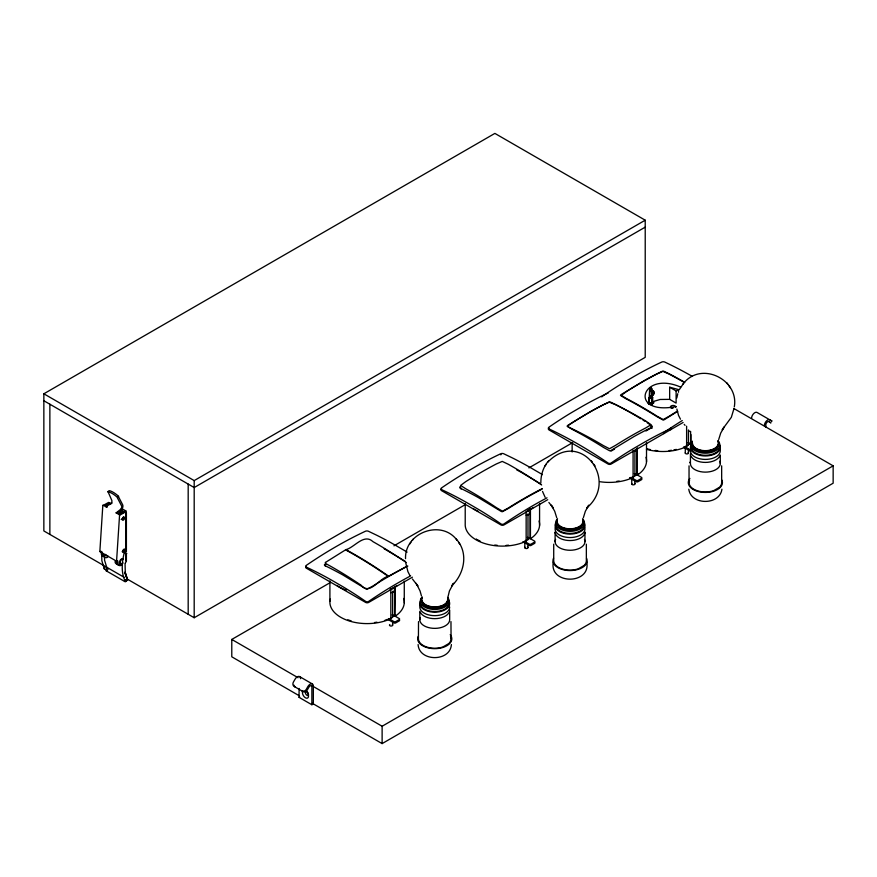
<?xml version="1.0" encoding="UTF-8"?>
<svg xmlns="http://www.w3.org/2000/svg" width="877" height="877" viewBox="0 0 877 877"><rect width="100%" height="100%" fill="white"/><g stroke="black" fill="none" stroke-linecap="round" stroke-linejoin="round"><path stroke-width="1.32" d="M649.879 403.716L651.885 402.565L651.534 397.04L654.143 393.466A1.886 0.998 56 0 0 653.935 391.646A1.886 0.998 56 0 0 652.324 390.331L651.096 390.967L652.641 393.817L649.429 397.544C651.194 396.481 654.702 394.431 653.738 391.942M689.048 465.83L689.037 482.569M121.475 565.183A4.867 2.806 -60 0 1 118.033 563.198L117.748 560.951L116.564 561.214L99.846 551.556L102.839 505.163L107.147 507.257M116.564 561.214L119.579 514.843M648.881 404.297L649.429 398.125L654.143 393.466M451.381 644.562C450.361 661.949 419.118 661.949 418.099 644.562M125.027 579.883A1.392 1.063 -26.5 0 0 124.907 580.179L126.145 581.287L127.538 579.785M405.536 558.649C404.516 532.383 441.865 518.954 457.18 540.44M124.94 580.026L125.389 581.177M127.505 580.179L125.422 581.221M127.527 580.048L126.825 579.083M734.301 406.862C739.081 380.793 703.968 361.927 685.321 381.32M447.818 597.632L449.408 590.988L453.552 583.249L451.611 585.957C464.393 573.975 468.954 552.642 456.073 538.917M648.969 398.717L649.32 397.665M124.841 552.543L124.205 552.806C122.035 561.96 120.905 571.903 124.94 580.749M583.358 517.715L585.365 511.247L588.84 505.141L586.899 507.849C619.622 479.708 579.85 428.502 547.599 462.332M718.68 439.585L720.697 433.117L724.172 427.011L722.22 429.719L731.33 417.331L733.841 409.055M124.896 580.3C123.416 582.262 127.012 581.155 125.63 581.561L124.644 580.991L125.137 579.73M418.515 621.596L418.428 638.807A16.312 9.417 0 0 0 442.896 646.974L448.871 643.521A16.312 9.417 0 0 0 450.504 636.373M676.814 397.994L677.778 393.729M721.924 489.202C719.809 505.47 690.912 505.47 688.785 489.202M123.547 517.2L123.175 518.46L121.366 519.513M123.986 551.534L124.677 550.328M106.292 507.18L107.147 505.886L112.135 503.014M116.137 512.859L120.006 509.822A2.499 1.447 -60 0 0 121.607 505.985L116.937 496.93A12.519 3.771 42.9 0 0 108.079 491.822L111.774 500.307A2.499 1.447 -60 0 1 110.173 504.143M689.76 462.705L690.067 462.091M651.49 396.349L651.885 402.565M548.706 460.798C543.28 466.75 540.802 474.841 540.846 482.767M679.28 389.695L684.027 382.668L682.92 384.203M124.238 550.877L124.435 550.581A1.392 0.8 -60 0 1 125.784 550.219M409.712 544.047L410.951 542.337M412.3 540.44L413.407 538.917M545.012 465.939L546.239 464.229M107.707 491.789L109.165 490.649A12.519 3.771 42.9 0 1 118.011 495.757L122.681 504.812A4.177 2.412 -60 0 1 120.006 511.181L116.488 513.067M117.551 497.467L118.625 496.294M125.411 562.913L126.398 561.214L126.398 554.461M325.06 564.01L324.512 564.591A2.116 1.206 -7.4 0 0 325.06 565.72L328.305 567.298A393.992 227.472 60 0 1 342.786 574.928L365.654 588.774A2.116 1.381 -0.6 0 0 367.156 589.169L373.24 585.825A457.816 264.317 -60 0 1 404.407 567.836L407.849 566.071M460.37 486.516L459.822 487.097A2.116 1.206 -7.4 0 0 460.37 488.237L463.615 489.804A393.992 227.472 60 0 1 478.097 497.445L500.964 511.291A2.116 1.381 -0.6 0 0 502.466 511.686L508.55 508.342A457.816 264.317 -60 0 1 539.717 490.342L542.008 489.169M602.367 396.327L605.678 394.058A393.488 227.187 -60 0 1 624.972 381.758L634.312 376.31A393.488 227.176 -60 0 1 658.452 363.593L661.751 362.048A2.116 0.987 0.3 0 1 664.766 362.058L668.427 363.802A456.665 263.659 60 0 1 692.26 376.365M392.205 616.016L395.494 615.018M636.242 474.917L637.743 473.832L635.419 474.534M677.702 411.313L664.492 419.579A2.116 1.381 0.6 0 1 662.99 419.973L656.906 416.63A457.816 264.317 60 0 0 625.739 398.64L620.543 395.472A2.116 1.206 -6.5 0 1 621.157 394.562L644.036 380.717A393.992 227.472 -60 0 1 658.517 373.087L661.751 371.508A2.116 1.03 0.3 0 1 663.812 371.245L669.359 373.887A457.323 264.032 60 0 1 684.937 382.438M394.003 616.103L395.088 615.172M124.337 577.417L43.85 530.947L43.85 393.795L494.88 133.403L645.22 220.193L645.22 357.345L194.19 617.737L126.705 578.776M122.955 512.661L125.904 510.962L125.904 551.469M43.85 393.795L194.19 480.596L645.22 220.193M645.22 227.143L194.19 487.546L43.85 400.745M651.183 391.295L652.576 390.736L651.501 391.361M651.775 391.526L652.905 390.923L653.508 391.548M652.126 391.833L653.222 391.197M652.488 394.091L653.858 393.302M649.232 397.807L651.414 396.459M649.517 397.972L651.775 396.514M649.035 398.311L651.578 396.886M299.254 695.757L231.78 656.807L231.78 639.443L330.037 582.712M393.959 545.812L464.985 504.801M528.908 467.89L572.714 442.6M649.309 398.476L651.534 397.04M649.254 398.871L651.512 397.577M649.605 403.563L651.6 402.4M649.901 404.44L652.532 403.793L653.65 402.269L653.65 403.146L651.677 402.017L650.931 388.368A1.59 0.921 -60 0 0 650.361 387.568M676.112 390.934L676.112 403.091L669.666 399.364L669.666 387.217L676.112 390.934L678.491 389.552L678.491 392.26M611.028 451.118L614.525 449.112M645.911 430.991L650.559 428.305A2.083 1.162 -1.6 0 0 650.559 426.66M412.409 577.176L368.658 602.433A2.127 1.228 0 0 1 365.654 602.433L306.27 568.143A2.127 1.228 0 0 1 306.27 566.41M547.719 499.682L503.968 524.939A2.127 1.228 0 0 1 500.964 524.939L441.58 490.66A2.127 1.228 0 0 1 441.58 488.917M683.128 422.484L611.126 464.054A2.127 1.228 0 0 1 608.123 464.054L549.002 429.916A2.127 1.228 0 0 1 549.002 428.184M645.998 457.268A37.207 21.486 0 0 1 638.577 474.216L637.382 475.005L637.787 473.865M403.749 598.454A37.207 21.486 0 0 1 396.338 615.402L395.132 616.191L395.549 615.051L394.639 615.446M299.079 688.456L299.079 697.358L299.693 697.007M299.079 697.358L311.872 704.746L313.341 703.891L313.341 686.077A4.56 2.631 -60 0 0 311.346 683.786A4.56 2.631 -60 0 0 307.827 686.625L306.237 689.399A3.475 2.839 -59.8 0 1 302.028 690.988M312.278 685.913L382.12 726.244L833.15 465.84L833.15 483.205L382.12 743.597L312.278 703.277M407.038 566.18L388.61 576.2L387.689 575.542A442.457 255.448 60 0 0 346.832 550.142L345.911 549.649C354.538 547.511 363.911 533.084 372.966 541.657A441.361 254.823 60 0 1 403.617 560.721L406.336 562.596M542.348 488.566L538.982 490.287A439.728 245.319 -58.4 0 0 508.441 507.926L502.466 511.192L496.448 507.651A441.306 254.79 60 0 0 465.797 488.785L460.622 485.43L465.731 481.637A439.728 245.319 -58.4 0 1 496.272 463.999L502.236 461.401L508.265 464.262A441.361 254.823 60 0 1 538.927 483.139L541.646 484.992M608.386 392.863L605.075 394.409A393.488 227.176 -60 0 0 580.947 407.125L571.607 412.563A393.488 227.187 -60 0 0 552.302 424.874L549.002 427.143A2.116 1.217 -9.1 0 0 548.991 428.897L552.663 430.64A456.665 263.659 60 0 1 604.45 460.535L608.123 463.023A2.116 1.436 -0.4 0 0 611.126 463.012L614.426 460.743A393.543 227.209 -60 0 1 633.731 448.432L643.071 442.995A393.532 227.209 -60 0 1 662.387 432.613L670.51 428.732A2.116 1.206 9 0 0 671.058 428.239M650.931 395.965L652.674 397.369L652.674 401.71L660.085 399.473L669.666 399.364M652.302 404.768L652.532 402.927M99.846 551.556L101.03 551.293L101.315 553.54A4.867 2.806 -60 0 0 103.037 555.996M683.479 447.314A5.722 0.669 -19.6 0 0 684.937 447.04L686.614 446.557L686.614 426.178M629.938 478.217A5.722 0.669 -19.6 0 0 631.407 477.943L633.084 477.472L633.084 450.296M523.01 541.92A5.722 0.669 -19.6 0 0 524.468 541.646L526.145 541.164L526.145 511.269M388.336 619.315A5.722 0.669 -19.6 0 0 389.158 619.129L390.835 618.658L390.835 588.763M103.212 505.393L108.693 502.389L109.68 502.949M688.949 444.211L690.912 444.102L690.912 434.586M688.949 443.619L690.605 443.367L690.912 444.102M676.222 406.544C627.811 415.917 641.065 369.886 680.618 387.086M651.096 390.967L651.293 390.945A1.886 1.173 64.3 0 1 652.828 392.282A1.886 1.173 64.3 0 1 652.762 394.255M629.938 477.625L630.574 477.537M529.313 538.621L531.648 537.908A37.207 21.486 0 0 0 539.059 520.971M529.313 538.029L530.442 538.697L530.442 508.813M124.972 552.554C123.076 554.012 130.673 554.056 124.205 552.806M669.666 387.217L678.491 389.552M685.299 446.36L686.614 446.557L683.578 447.873A37.207 21.486 0 0 1 646.448 449.309M524.819 547.73L524.819 540.999L526.145 541.164L523.109 542.479A37.207 21.486 0 0 1 484.257 543.389A37.207 21.486 0 0 1 465.216 523.81L465.216 503.431M636.877 474.841L637.382 447.829M394.639 616.027L395.132 586.296M126.979 579.138L124.994 572.933L127.439 579.533L125.093 571.979L127.395 579.489M651.249 404.768L651.019 403.793M769.721 422.177L770.982 422.9L768.943 421.738A2.478 1.436 -60 0 0 767.002 422.254A2.478 1.436 -60 0 0 765.851 424.83L765.851 427.373M733.709 408.43L833.15 465.84M650.931 388.368L651.83 388.884L651.83 396.492M651.677 396.799L652.674 397.369M652.674 401.71L653.65 402.269M648.081 403.398L650.23 404.637M691.701 444.562L689.508 443.302A3.716 2.149 0 0 0 687.842 442.742M685.606 447.127L689.739 449.506A1.272 0.734 0 0 0 690.637 449.726M631.034 477.439L636.209 480.41A1.272 0.734 0 0 0 638.007 480.41L641.471 478.414A1.272 0.734 0 0 0 641.471 477.373L635.978 474.205A3.716 2.149 0 0 0 634.312 473.646M525.137 541.734L529.269 544.113A1.272 0.734 0 0 0 531.067 544.113L534.532 542.118A1.272 0.734 0 0 0 534.532 541.076L529.039 537.908A3.716 2.149 0 0 0 527.373 537.349M388.796 618.625L393.959 621.596A1.272 0.734 0 0 0 395.757 621.596L399.221 619.601A1.272 0.734 0 0 0 399.221 618.559L393.729 615.391A3.716 2.149 0 0 0 392.063 614.832M121.311 508.309L125.904 510.962M120.796 509.712L122.955 510.962L119.513 512.946A2.784 1.611 -60 0 0 118.527 513.823M116.115 512.826L119.93 515.051L125.411 512.036L126.398 512.606L126.398 551.765M299.616 676.606L312.398 683.983M231.78 639.443L298.07 677.713M106.26 570.85L124.94 581.626M540.747 483.972L521.431 472.429A394.036 227.505 60 0 0 516.597 469.787M405.437 561.455L386.121 549.912A394.036 227.505 60 0 0 384.181 548.849M647.116 422.67L652.269 426.211A2.116 1.206 7.4 0 1 651.721 427.34L648.476 428.919A394.036 227.505 -60 0 0 633.994 436.549L611.126 450.394A2.116 1.381 0.6 0 1 609.625 450.789L603.54 447.445A457.816 264.317 60 0 0 572.374 429.456L567.167 426.277A2.116 1.206 -6.5 0 1 567.792 425.378L590.659 411.532A393.992 227.472 -60 0 1 605.141 403.902L608.386 402.324A2.116 1.03 0.3 0 1 610.436 402.061L615.983 404.703A457.323 264.032 60 0 1 640.89 418.8M684.192 424.347L685.036 425.367M548.87 502.477L553.168 507.849L551.227 505.141L554.702 511.247L556.72 517.715M415.928 583.249L417.88 585.957L412.431 579.017M726.693 382.668L727.8 384.203M729.149 386.099L730.388 387.809M591.361 460.798L592.468 462.332M593.828 464.229L595.066 465.939M458.528 542.337L459.767 544.047M416.915 584.707L420.072 590.988L421.42 595.823M680.475 419.195L678.513 415.358L676.88 409.055M545.143 497.325L542.523 491.438M409.855 575.433L407.893 571.596L405.799 563.1M689.278 431.528L688.445 429.982L688.445 444.814M125.214 511.927L124.238 511.357L120.335 513.604A1.392 0.8 -60 0 0 119.853 514.043M110.864 503.628L109.877 503.069L105.985 505.316A1.392 0.8 -60 0 0 105.492 505.755M102.214 551.984L102.499 554.231A4.867 2.806 -60 0 0 104.22 556.676M106.83 567.693L104.571 560.271L104.527 556.632M104.286 568.822L101.864 560.754L101.666 552.653M450.964 621.596L451.063 638.807M721.661 465.83L721.672 482.569A16.312 9.417 0 0 1 719.491 487.283L713.516 490.725A16.312 9.417 0 0 1 695.428 490.046A16.312 9.417 0 0 1 689.596 480.136M125.06 563.407L125.279 572.429M720.291 455.01L720.291 463.516M690.605 431.331L690.605 443.367M690.418 443.345L690.418 443.926M690.429 453.793L690.429 463.516A14.931 8.617 0 0 0 707.311 472.056A14.931 8.617 0 0 0 719.776 461.28M688.445 448.86L688.445 452.905M685.288 447.741L685.288 453.124M648.925 403.88L649.572 390.188A1.601 0.8 -66.1 0 1 650.548 388.16A1.601 1.041 -53 0 1 651.83 388.884M646.513 442.732L646.513 461.751M637.064 448.849L637.064 474.282M634.915 450.131L634.915 475.729M634.915 481.111L634.915 483.808M632.372 477.68L633.084 477.472L630.037 478.776A37.207 21.486 0 0 1 600.219 481.758M631.747 478.645L631.747 484.038M631.407 477.362L631.407 477.943M586.68 561.708C591.613 584.97 548.454 584.97 553.398 561.708M586.351 544.189L586.351 560.699A16.312 9.417 0 0 1 584.17 565.413L578.195 568.855A16.312 9.417 0 0 1 553.716 560.699L553.716 544.189M584.959 541.646L584.959 531.922A14.931 8.617 0 0 1 570.039 540.539A14.931 8.617 0 0 1 555.108 531.922L555.108 541.646M572.144 442.457L572.144 451.962M539.574 503.705L539.574 525.444M530.136 508.539L530.136 537.974M529.949 537.952L529.949 538.533M527.976 513.834L527.976 539.421M527.976 544.814L527.976 547.5M449.671 610.03L449.671 619.754A14.931 8.617 0 0 1 432.789 628.294A14.931 8.617 0 0 1 420.324 617.518M419.809 611.247L419.809 619.754M404.275 581.199L404.275 602.938M394.825 587.36L394.825 615.468M392.666 591.317L392.666 616.915M392.666 622.297L392.666 624.994M390.133 618.866L390.835 618.658L387.798 619.962A37.207 21.486 0 0 1 347.27 620.302A37.207 21.486 0 0 1 330.256 599.057M389.158 618.548L389.158 619.129M382.12 726.244L382.12 743.597M329.905 580.925L329.905 601.304M311.872 704.746L311.872 686.932A2.478 1.436 -60 0 0 310.71 685.693A2.478 1.436 -60 0 0 308.77 687.415L307.279 689.991A3.475 2.839 -59.8 0 1 303.08 691.591L294.168 686.439A3.475 2.839 -59.8 0 1 293.444 682.01L295.045 679.236A4.56 2.631 -60 0 1 298.564 676.397A4.56 2.631 -60 0 1 300.559 678.688M194.19 480.596L194.19 617.737M188.182 484.071L188.182 614.273M125.904 554.176L125.904 560.929M116.86 560.907L116.86 562.519A4.867 2.806 -60 0 0 118.581 564.963M49.868 404.209L49.868 534.411M717.835 441.274A12.925 7.465 0 0 1 707.048 450.603A12.925 7.465 0 0 1 692.435 443.203M718.34 441.197A13.429 7.761 0 0 1 705.36 450.964A13.429 7.761 0 0 1 692.381 441.197M718.34 441.624A13.429 7.761 0 0 1 705.36 451.392A13.429 7.761 0 0 1 692.381 441.624M719.776 448.564A14.931 8.617 0 0 1 707.311 459.34A14.931 8.617 0 0 1 690.429 450.789M719.798 446.941A14.449 8.342 0 0 1 703.475 455.207A14.449 8.342 0 0 1 691.405 444.782M717.868 440.692A14.449 8.342 0 0 1 707.246 453.135A14.449 8.342 0 0 1 691.405 442.71M719.776 445.099A14.931 8.617 0 0 1 705.36 455.952A14.931 8.617 0 0 1 690.933 445.099M719.776 456.018A14.931 8.617 0 0 1 705.36 462.409A14.931 8.617 0 0 1 690.933 456.018M718.11 444.869A12.76 7.367 0 0 1 705.36 452.236A12.76 7.367 0 0 1 692.6 444.869M721.848 480.026A17.069 9.855 0 0 1 703.869 492.392A17.069 9.855 0 0 1 689.892 478.403M447.665 599.44A12.925 7.465 0 0 1 433.052 606.84A12.925 7.465 0 0 1 422.265 597.511M447.719 597.434A13.429 7.761 0 0 1 434.74 607.202A13.429 7.761 0 0 1 421.76 597.434M447.719 597.873A13.429 7.761 0 0 1 434.74 607.629A13.429 7.761 0 0 1 421.76 597.873M449.671 607.037A14.931 8.617 0 0 1 432.789 615.577A14.931 8.617 0 0 1 420.324 604.801M448.695 601.019A14.449 8.342 0 0 1 436.625 611.444A14.449 8.342 0 0 1 420.302 603.179M448.695 598.947A14.449 8.342 0 0 1 432.854 609.372A14.449 8.342 0 0 1 422.232 596.941M449.167 601.337A14.931 8.617 0 0 1 434.74 612.19A14.931 8.617 0 0 1 420.324 601.337M449.167 612.267A14.931 8.617 0 0 1 434.74 618.647A14.931 8.617 0 0 1 420.324 612.267M447.5 601.107A12.76 7.367 0 0 1 434.74 608.474A12.76 7.367 0 0 1 421.99 601.107M450.208 634.641A17.069 9.855 0 0 1 436.231 648.629A17.069 9.855 0 0 1 418.252 636.263M582.953 521.333A12.925 7.465 0 0 1 570.039 528.798A12.925 7.465 0 0 1 557.114 521.333M583.008 519.327A13.429 7.761 0 0 1 570.039 529.094A13.429 7.761 0 0 1 557.059 519.327M583.008 519.754A13.429 7.761 0 0 1 570.039 529.522A13.429 7.761 0 0 1 557.059 519.754M584.455 526.693A14.931 8.617 0 0 1 570.039 537.546A14.931 8.617 0 0 1 555.612 526.693M584.455 539.41A14.931 8.617 0 0 1 570.039 550.263A14.931 8.617 0 0 1 555.612 539.41M583.983 522.911A14.449 8.342 0 0 1 570.039 533.402A14.449 8.342 0 0 1 556.084 522.911M582.547 518.822A14.449 8.342 0 0 1 570.039 531.33A14.449 8.342 0 0 1 557.531 518.822M584.455 523.229A14.931 8.617 0 0 1 570.039 534.082A14.931 8.617 0 0 1 555.612 523.229M582.361 524.906A12.76 7.367 0 0 1 570.039 530.355A12.76 7.367 0 0 1 557.717 524.906M586.527 558.145A17.069 9.855 0 0 1 570.039 570.554A17.069 9.855 0 0 1 553.551 558.145M684.268 382.427A441.361 254.823 60 0 0 668.932 374.008L662.902 371.377L656.939 373.975A439.728 253.881 -60 0 0 626.397 391.613L621.289 395.395L626.452 398.531A441.306 254.79 60 0 1 657.125 416.235L663.155 419.568L669.118 416.279A439.728 253.881 -60 0 1 677.263 411.236M671.771 408.32A2.653 1.535 0 0 1 670.697 406.347A2.653 1.535 0 0 1 674.007 405.547A2.653 1.535 0 0 1 675.674 407.388M671.771 408.265A2.653 1.535 0 0 1 673.108 408.057M601.819 396.941A2.116 1.217 -9.1 0 1 602.028 396.623M682.273 420.554A393.543 227.209 -60 0 0 667.803 429.927L664.492 432.197A2.116 1.436 -0.4 0 1 663.538 432.58M664.492 433.238A2.127 1.228 0 0 1 663.538 433.556M670.85 428.283A2.127 1.228 0 0 1 670.51 429.763M651.721 428.031A2.127 1.228 0 0 1 652.049 428.283M642.973 420.072A457.323 264.032 60 0 1 645.044 421.366M636.351 448.86A3.19 1.842 0 0 1 633.008 451.403M641.471 478.678A1.272 0.734 0 0 1 641.471 479.719L638.007 481.714A1.272 0.734 0 0 1 636.209 481.714L630.716 478.546A3.716 2.149 0 0 1 630.124 478.108M634.564 475.126A1.59 0.921 0 0 1 634.652 476.255A1.59 0.921 0 0 1 632.81 476.595M619.184 481.013A36.143 20.873 0 0 1 616.739 481.363M634.608 483.37A1.59 0.921 0 0 1 633.534 484.838A1.59 0.921 0 0 1 631.868 483.567M690.637 451.019A1.272 0.734 0 0 1 689.739 450.811L684.246 447.643A3.716 2.149 0 0 1 683.654 447.193M688.094 444.222A1.59 0.921 0 0 1 688.193 445.341A1.59 0.921 0 0 1 686.34 445.68M676.299 449.397A36.143 20.873 0 0 1 673.931 449.89M671.497 450.285A36.143 20.873 0 0 1 669.03 450.592M657.717 450.679A36.143 20.873 0 0 1 655.24 450.427M650.394 449.616A36.143 20.873 0 0 1 646.919 448.75M688.138 452.455A1.59 0.921 0 0 1 687.064 453.924A1.59 0.921 0 0 1 685.397 452.653M461.159 488.982A2.083 1.239 1.7 0 1 460.622 488.412M460.546 488.094A2.083 1.239 1.7 0 1 460.831 487.48M547.007 497.829A456.665 263.659 -60 0 0 507.64 521.42L503.968 523.92A2.116 1.436 0.4 0 1 500.964 523.909L497.654 521.629A393.488 227.187 60 0 0 478.36 509.329L469.02 503.891A393.488 227.176 60 0 0 444.891 491.164L441.58 489.618A2.116 1.206 -9 0 1 441.58 487.897L445.253 485.398A456.665 263.659 -60 0 1 497.029 455.514L500.701 453.76A2.116 0.987 -0.3 0 1 503.705 453.749L511.828 457.641A393.532 227.209 60 0 1 531.144 468.022L540.484 473.459A393.543 227.209 60 0 1 542.414 474.621M500.701 454.79A2.127 1.228 0 0 1 501.14 454.593M476.595 539.18A1.59 0.921 0 0 1 476.343 538.993M529.423 512.563A3.19 1.842 0 0 1 526.068 515.095M529.631 509.12A3.19 1.842 0 0 1 526.902 511.192M534.532 542.381A1.272 0.734 0 0 1 534.532 543.411L531.067 545.417A1.272 0.734 0 0 1 529.269 545.417L523.777 542.249A3.716 2.149 0 0 1 523.185 541.8M527.625 538.829A1.59 0.921 0 0 1 527.724 539.947A1.59 0.921 0 0 1 525.871 540.287M533.315 507.421A39.333 22.714 0 0 1 527.581 510.831M478.075 511.236A39.333 22.714 0 0 1 473.076 508.528M508.561 545.187A36.143 20.873 0 0 1 506.062 545.395M497.248 545.286A36.143 20.873 0 0 1 494.771 545.023M480.048 541.032A36.143 20.873 0 0 1 477.209 539.596M527.373 546.897A1.59 0.921 0 0 1 527.735 548.114A1.59 0.921 0 0 1 525.652 548.432A1.59 0.921 0 0 1 524.928 547.259M528.316 510.03A3.19 1.842 0 0 1 527.592 510.261M387.206 619.458A36.143 20.873 0 0 1 385.058 620.225M376.946 622.199A36.143 20.873 0 0 1 374.49 622.538M351.14 620.85A36.143 20.873 0 0 1 347.84 619.776M394.113 590.046A3.19 1.842 0 0 1 390.758 592.589M394.332 587.086A3.19 1.842 0 0 1 391.591 588.675M399.495 620.105A1.272 0.734 0 0 1 399.221 620.905L395.757 622.9A1.272 0.734 0 0 1 393.959 622.9L388.467 619.732A3.716 2.149 0 0 1 387.875 619.283M392.545 616.52A1.59 0.921 0 0 1 392.282 617.529A1.59 0.921 0 0 1 390.561 617.781M397.138 585.518A39.333 22.714 0 0 1 395.297 586.702M394.321 587.261A39.333 22.714 0 0 1 390.112 589.289M346.141 590.089A39.333 22.714 0 0 1 336.878 585.408M392.359 624.556A1.59 0.921 0 0 1 392.162 625.794A1.59 0.921 0 0 1 390.002 625.783A1.59 0.921 0 0 1 389.827 624.545M325.51 566.082A2.083 1.25 1.9 0 1 325.838 564.58M410.655 575.86A456.665 263.659 -60 0 0 372.33 598.914L368.658 601.403A2.116 1.436 0.4 0 1 365.654 601.392L362.354 599.123A393.488 227.187 60 0 0 343.05 586.812L333.709 581.374A393.488 227.176 60 0 0 309.581 568.658L306.27 567.112A2.116 1.206 -9 0 1 306.27 565.391L309.943 562.891A456.665 263.659 -60 0 1 361.719 532.997L365.391 531.254A2.116 0.987 -0.3 0 1 368.395 531.243L376.518 535.134A393.532 227.209 60 0 1 395.834 545.505L405.174 550.942A393.543 227.209 60 0 1 407.114 552.104M305.47 690.78A4.308 2.488 60 0 1 308.474 696.645A4.308 2.488 60 0 1 304.429 697.007A4.308 2.488 60 0 1 302.839 691.01M308.529 694.354A2.225 1.283 60 0 1 306.347 694.781A2.225 1.283 60 0 1 305.832 691.525M306.544 691.46A2.225 1.283 60 0 1 307.356 691.931M307.739 692.326A2.225 1.283 60 0 1 308.309 693.323M295.209 687.042A3.475 2.839 -59.8 0 1 294.628 686.57M294.212 685.935A3.475 2.839 -59.8 0 1 293.981 685.156M751.589 418.296A4.56 2.631 -60 0 1 753.573 413.703A4.56 2.631 -60 0 1 757.092 412.475L772.023 421.103L769.885 419.864A4.56 2.631 -60 0 0 766.366 421.081A4.56 2.631 -60 0 0 764.371 425.674M125.882 550.438A1.392 0.8 -60 0 1 125.882 551.03M107.202 570.587A1.381 0.8 -60 0 1 105.974 570.203A1.381 0.8 -60 0 1 107.202 568.417A1.381 0.8 -60 0 1 107.794 569.721M106.457 567.276A1.392 1.063 -26.5 0 1 106.457 568.91A1.392 1.063 -26.5 0 1 104.495 569.129A1.392 1.063 -26.5 0 1 104.834 567.452M123.942 552.181A1.809 1.041 -60 0 1 122.659 551.447A1.809 1.041 -60 0 1 123.942 549.232A1.809 1.041 -60 0 1 125.214 549.967M121.475 563.483A2.784 1.611 -60 0 1 119.667 561.39A2.784 1.611 -60 0 1 122.868 558.802M123.394 550.931A1.809 1.041 -60 0 1 122.122 551.677M123.054 562.946A2.784 1.611 -60 0 1 120.105 562.683A2.784 1.611 -60 0 1 123.054 559.022M123.251 517.035A1.809 1.041 -60 0 1 121.333 519.425M120.006 564.339A4.867 2.806 -60 0 1 116.564 562.343M106.238 506.72A2.784 1.611 -60 0 1 107.224 505.843M104.516 556.851A4.867 2.806 -60 0 1 102.795 554.396M107.707 557.235A4.867 2.806 -60 0 1 104.264 555.251M116.805 563.944A4.867 2.806 -60 0 1 115.084 561.499M107.707 555.536A2.784 1.611 -60 0 1 105.744 554.396M325.389 562.464L325.937 563.648L330.497 566.18A441.306 254.79 60 0 1 361.149 585.233C369.973 595.932 379.292 577.91 388.226 576.408L387.305 575.761A442.392 255.415 60 0 0 346.459 550.361L345.538 549.868L325.389 562.464M567.715 425.871L568.252 426.946L572.791 429.094A441.361 254.823 60 0 1 603.442 445.615L609.482 448.739L615.435 445.428A439.728 262.157 -61.7 0 1 645.976 427.801L651.085 424.709L645.921 421.103A441.306 254.79 60 0 0 615.259 404.571L609.252 402.159L603.277 404.779A439.728 262.157 -61.7 0 0 572.736 422.407L567.715 425.871M122.539 518.099L122.539 520.193L123.449 520.105L124.348 519.151L124.348 517.057L122.539 518.099"/></g></svg>
